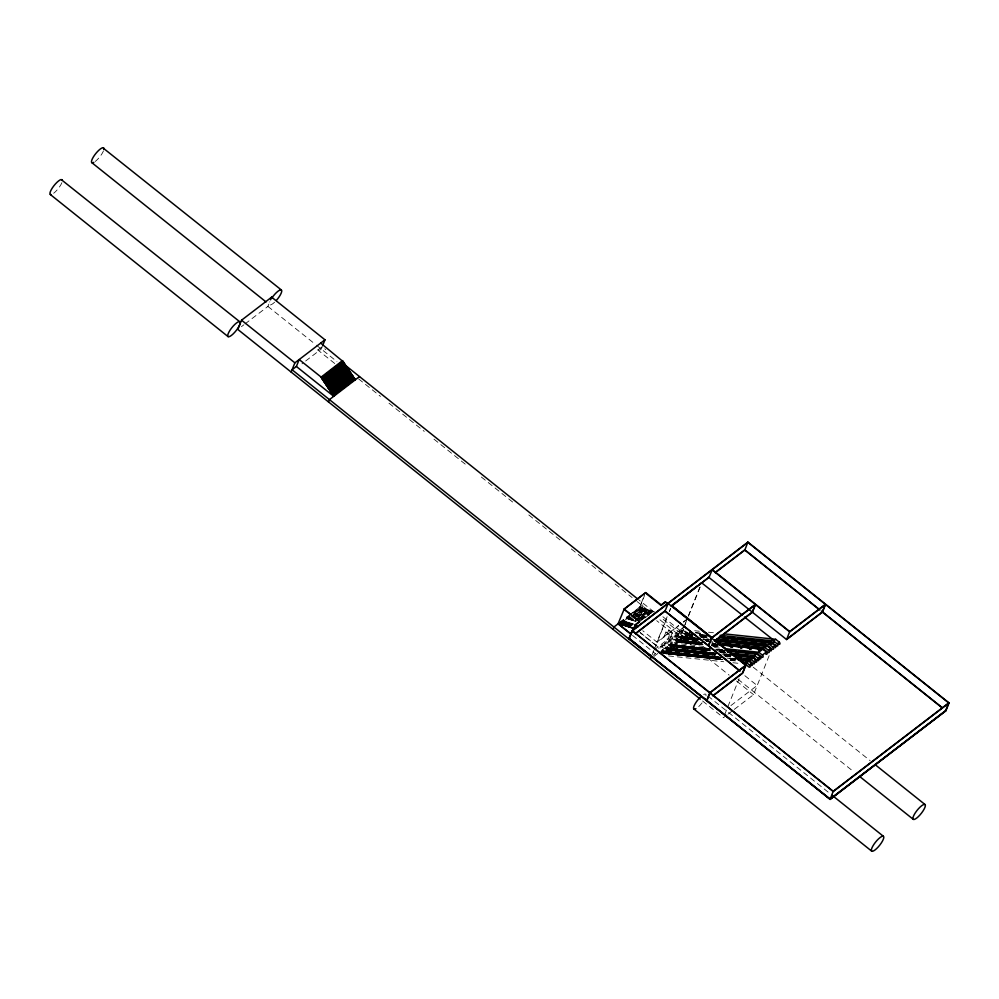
<?xml version="1.0" encoding="UTF-8"?>
<svg xmlns="http://www.w3.org/2000/svg" width="999" height="999" viewBox="0 0 999 999"><rect width="100%" height="100%" fill="white"/><g stroke="black" fill="none" stroke-linecap="round" stroke-linejoin="round"><path stroke-width="0.75" stroke-dasharray="5 3.75" d="M245.042 323.913L267.919 306.418L270.042 301.124M334.752 363.511L317.894 350.037L319.006 347.252M322.327 346.416L321.266 349.051L301.998 363.798M629.045 615.284L639.647 607.18L643.668 597.19M639.847 607.192L644.667 595.204M640.184 607.604L640.958 607.692L633.741 613.211M640.809 607.792L642.157 607.954M640.958 607.692L633.841 612.974M641.433 607.991L652.859 611.4M642.207 608.079L645.342 609.053L636.95 615.471M645.342 609.053L637.037 615.247M645.829 609.353L646.69 609.215L634.665 618.568M647.702 609.939L649.725 610.414L636.613 620.441M649.725 610.414L636.713 620.217M650.212 610.726L650.923 610.689M650.973 610.814L654.595 612.087M652.709 611.5L641.021 620.292M653.97 611.9L639.135 600.124M667.132 616.77L656.955 642.095L678.621 625.511M669.392 611.138L670.529 608.329M652.047 654.869L653.796 650.536M654.37 649.1L667.344 617.082M669.455 611.575L670.779 608.541M640.009 632.317L658.141 647.115L640.459 632.979M665.946 632.055L664.085 636.688L667.644 639.522L669.505 634.902L672.377 632.704L668.818 629.87L665.946 632.055L669.505 634.902M668.818 629.87L666.957 634.49L670.516 637.337L672.377 632.704M663.573 650.624L661.425 652.272M663.935 650.911L661.151 652.946M663.049 652.896L663.86 653.221M664.285 651.198L662.487 653.121M665.147 651.398L665.284 651.823M665.746 648.925L667.894 647.29M666.458 651.635L665.009 651.723L660.252 647.964L664.035 645.179L668.081 648.264L713.948 653.234M669.43 651.623L667.282 653.271L668.206 654.008L670.354 652.359L665.983 651.648M668.231 647.614L669.018 647.989L662.986 653.046M665.634 653.483L667.032 653.883L669.305 651.935M670.017 651.685L667.869 653.334L668.793 654.07L670.941 652.422L666.433 651.698M668.581 647.901L666.433 649.55L668.493 650.287L671.303 648.151L675.237 649.138L673.089 650.774L672.165 650.037L674.313 648.388M668.356 651.585L665.534 653.721L666.683 653.209L667.619 653.945L669.892 651.997M663.386 653.246L667.357 649.6L668.943 650.337L671.216 648.388M669.442 648.114L669.58 648.538M670.042 645.641L672.19 643.993M668.943 650.337L672.664 648.289L674.65 649.075L672.502 650.724L671.578 649.974L673.726 648.326M669.03 650.099L670.292 650.486L673.139 648.264M671.303 648.151L669.318 648.438L664.547 644.68L668.343 641.882L672.377 644.979L707.754 648.726M668.206 654.008L668.456 653.396L669.38 654.133L671.778 651.872L683.279 653.733L681.131 655.369L680.194 654.632L682.342 652.984M673.738 644.83L671.091 646.54L673.326 644.705M669.842 650.436L673.014 648.576M672.115 648.488L669.38 648.264M671.653 646.316L666.695 643.031A1.673 1.086 52.6 0 1 668.343 641.882M672.527 644.33L669.742 646.365L666.183 643.531A1.673 1.086 52.6 0 0 664.547 644.68M668.793 654.07L669.043 653.458L669.967 654.195L672.951 651.997M670.292 650.486L673.601 648.638M671.528 646.628L672.789 647.002L675.961 645.142M672.889 644.617L671.178 646.341M670.741 650.536L670.991 649.912L671.915 650.661L674.188 648.701M669.38 654.133L669.63 653.521L670.554 654.258L673.538 652.06L682.692 653.671L680.544 655.307L679.607 654.57L681.755 652.921M671.241 646.191L673.239 647.052L675.511 645.092L672.876 646.765M670.354 652.359L670.604 651.748L671.528 652.484M669.967 654.195L670.217 653.583L671.141 654.32L674.125 652.122M672.789 647.002L676.51 644.954L679.545 645.841L677.384 647.489L676.46 646.753L678.608 645.104M673.888 645.242L675.611 644.855M670.941 652.422L673.538 652.06M673.239 647.052L676.96 645.004L678.958 645.779L676.798 647.427L675.873 646.69L678.021 645.042M670.554 654.258L670.804 653.633L671.728 654.382L674.712 652.185M673.688 647.102L677.434 644.979M676.198 640.983L678.371 639.285M672.502 650.724L672.752 650.099L673.676 650.836L676.073 648.576L687.574 650.436L685.426 652.085L684.502 651.348L686.65 649.7M671.141 654.32L671.39 653.696L672.315 654.445L675.299 652.247M674.138 647.14L677.31 645.292M675.162 644.817L674.038 645.267L671.465 643.468L669.318 645.117M676.56 641.271L677.347 641.633M673.089 650.774L673.338 650.162L674.263 650.898L677.247 648.701M674.587 647.19L677.896 645.354M671.728 654.382L671.977 653.758L672.901 654.507L675.886 652.31M676.985 641.358L679.145 639.71L686.301 641.196L684.153 642.844L683.229 642.107L685.376 640.459M675.037 647.24L675.287 646.628L676.211 647.364L678.483 645.416M672.315 654.445L672.564 653.821L673.488 654.57L676.473 652.372M673.676 650.836L673.925 650.224L674.849 650.961L677.834 648.763L686.987 650.374L684.839 652.022L683.915 651.286L686.063 649.637M676.96 645.004L675.486 645.167M679.42 640.197L671.59 646.465M674.65 649.075L674.899 648.451L675.824 649.2M678.708 639.622L674.05 643.081L670.491 640.234A1.673 1.086 52.6 0 0 668.855 641.383L673.588 645.129M672.901 654.507L673.151 653.883L674.075 654.632L677.06 652.434M674.263 650.898L674.512 650.287L675.436 651.023L678.421 648.826M685.002 624.512L687.025 619.467M688.186 616.258L700.062 586.7M675.237 649.138L677.834 648.763M677.709 641.92L678.633 641.945M683.316 628.958L680.406 636.163L661.151 650.911M683.89 627.509L686.35 621.403M688.536 615.971L700.199 586.937M674.849 650.961L675.099 650.349L676.023 651.086L679.008 648.888M673.488 654.57L673.738 653.945L674.662 654.695L677.647 652.497M697.489 640.509L682.192 638.885L678.159 641.97L679.407 642.345L682.23 640.197M674.075 654.632L674.325 654.008L675.249 654.757L678.234 652.559M675.436 651.023L675.686 650.411L676.61 651.148L679.595 648.95M676.798 647.427L677.047 646.815L677.971 647.552L680.369 645.292L691.87 647.152L689.722 648.801L688.798 648.051L690.946 646.403M680.781 640.297L678.608 642.007L679.857 642.394L682.679 640.247L685.714 641.133L683.566 642.782L682.642 642.045L684.79 640.396M677.384 647.489L677.634 646.877L678.571 647.614L681.555 645.416M679.407 642.345L683.129 640.297M674.662 654.695L674.912 654.07L675.836 654.82L678.821 652.622M676.023 651.086L676.273 650.474L677.197 651.211L680.182 649.013M681.281 638.049L683.428 636.413L681.555 638.536L683.853 636.538L685.526 637.05M679.857 642.394L683.616 640.272M677.971 647.552L678.221 646.94L679.158 647.677L682.142 645.479L691.283 647.09L689.135 648.738L688.211 647.989L690.359 646.341M681.231 640.347L679.782 640.434L699.937 642.632M682.642 636.038L680.506 637.637L681.63 638.336M675.249 654.757L675.499 654.133L676.423 654.882L679.407 652.672M676.61 651.148L676.86 650.536L677.784 651.273L680.769 649.075M678.958 645.779L679.195 645.167L680.132 645.903M682.991 636.326L680.207 638.361L676.648 635.526A1.673 1.086 52.6 0 0 675.012 636.675L679.457 640.222M677.197 651.211L677.447 650.599L678.371 651.336L681.355 649.138M678.571 647.614L678.808 647.002L679.745 647.739L682.729 645.541M680.769 642.482L684.078 640.646M675.836 654.82L676.086 654.195L677.01 654.944L679.994 652.734M679.545 645.841L682.142 645.479M682.679 640.247L681.206 640.409M681.992 638.623L683.254 638.998L686.063 636.85L689.997 637.837L687.849 639.485L686.925 638.748L689.073 637.1M676.423 654.882L676.673 654.258L677.597 655.007L680.581 652.797M677.784 651.273L678.034 650.661L678.958 651.398L681.955 649.2M679.158 647.677L679.395 647.065L680.331 647.802L683.316 645.604M680.856 642.245L682.392 642.657L684.665 640.709M692.619 636.238L686.5 635.601L682.442 638.661L683.703 639.048L685.976 637.087M683.853 636.538L696.59 638.536M684.79 634.39L686.937 632.754M679.745 647.739L679.982 647.127L680.918 647.864L683.903 645.666M681.805 642.594L682.055 641.982L682.979 642.719L685.252 640.771M677.01 654.944L677.26 654.32L678.184 655.069L680.456 653.109M678.371 651.336L678.621 650.724L679.557 651.46L682.542 649.263M684.265 636.663L679.32 633.378L683.104 630.594L687.374 633.703M678.958 651.398L679.208 650.786L680.144 651.523L683.129 649.325M680.331 647.802L680.569 647.19L681.505 647.926L684.49 645.729M685.576 634.765L687.649 633.316M677.597 655.007L677.846 654.382L678.771 655.132L681.043 653.171M688.498 633.528L681.705 638.174M679.557 651.46L679.795 650.849L680.731 651.585L683.716 649.387M680.918 647.864L681.168 647.252L682.092 647.989L685.077 645.791M678.184 655.069L678.433 654.445L679.357 655.194L681.643 653.234M688.486 637.037L686.338 638.686L687.262 639.422L689.41 637.774L686.525 636.9L684.24 638.861L685.177 638.885M686.525 636.9L684.14 636.975M683.566 642.782L683.816 642.17L684.74 642.906L687.137 640.646L698.638 642.507L696.49 644.155L695.554 643.406L697.714 641.77M678.771 655.132L681.168 652.859M680.144 651.523L680.381 650.911L681.318 651.648L684.303 649.45M681.505 647.926L681.755 647.302L682.679 648.051L685.664 645.854M684.702 638.898L686.088 639.298L688.361 637.35M686.001 634.889L687.549 635.701L689.697 634.065M682.092 647.989L682.342 647.364L683.266 648.114L686.251 645.916M684.153 642.844L684.402 642.232L685.326 642.969L688.311 640.771M685.152 638.948L686.675 639.36L688.948 637.412M686.5 635.601L687.999 635.751L690.147 634.115M680.731 651.585L680.968 650.973L681.905 651.71L684.889 649.512M688.149 633.241L688.648 633.953M681.318 651.648L681.555 651.036L682.492 651.773L684.765 649.825M682.679 648.051L682.929 647.427L683.853 648.176L686.837 645.978M684.74 642.906L684.989 642.295L685.913 643.031L688.898 640.834L698.051 642.444L695.903 644.093L694.967 643.344L697.127 641.708M687.549 635.701L691.271 633.666M679.02 654.507L679.944 655.244L680.194 654.632M685.714 641.133L685.963 640.521L683.691 642.469M680.544 655.307L680.781 654.695L681.718 655.431L684.115 653.171L695.604 655.032L693.456 656.68L692.532 655.943L694.68 654.295M681.905 651.71L682.155 651.098L683.079 651.835L685.351 649.887M683.266 648.114L683.516 647.489L684.44 648.239L687.424 646.041M685.326 642.969L685.576 642.357L686.5 643.094L689.485 640.896M686.301 641.196L688.898 640.834M688.448 635.801L692.195 633.678M662.861 653.371L688.898 633.728M683.853 648.176L684.103 647.552L685.027 648.301L688.011 646.103M685.913 643.031L686.163 642.419L687.087 643.156L690.072 640.958M687.262 639.422L687.512 638.811L688.436 639.547L690.833 637.287L691.77 638.024L694.367 637.662L691.383 639.86L690.446 639.11L687.849 639.485M681.131 655.369L681.368 654.757L682.305 655.494L685.289 653.296M682.492 651.773L682.742 651.161L683.666 651.897L685.938 649.949M688.548 635.564L689.797 635.951L692.082 633.99M684.44 648.239L684.69 647.614L685.614 648.363L688.598 646.166M686.5 643.094L686.75 642.482L687.674 643.219L690.659 641.021M689.347 635.901L692.669 634.053M681.718 655.431L681.955 654.82L682.891 655.556L685.876 653.358L695.017 654.969L692.869 656.618L691.945 655.881L694.093 654.233M683.079 651.835L685.476 649.575M682.692 653.671L682.941 653.046L683.865 653.796M688.436 639.547L688.686 638.935L689.61 639.672L692.594 637.474L696.59 638.211L694.442 639.86M689.797 635.951L690.047 635.327L690.983 636.076L693.381 633.803M685.027 648.301L685.277 647.677L686.201 648.426L689.185 646.228M687.087 643.156L687.337 642.544L688.261 643.281L691.246 641.083M682.305 655.494L682.542 654.882L683.478 655.619L686.463 653.421M689.41 637.774L689.66 637.162L690.584 637.899M683.279 653.733L685.876 653.358M690.396 636.013L692.794 633.741M682.891 655.556L683.141 654.944L684.065 655.681L687.05 653.483M683.328 651.223L684.253 651.96L684.502 651.348M685.614 648.363L685.863 647.739L686.788 648.488L689.06 646.528M687.674 643.219L687.924 642.607L688.848 643.344L691.832 641.146M689.997 637.837L692.594 637.474M686.201 648.426L686.45 647.802L687.374 648.551L689.647 646.59M689.61 639.672L689.859 639.048L690.784 639.797L693.781 637.599M683.478 655.619L683.728 655.007L684.652 655.744L687.637 653.546M684.839 652.022L685.089 651.41L686.013 652.147L688.411 649.887L697.564 651.498L698.988 650.998L696.59 653.271L695.654 652.522L697.801 650.873M685.426 652.085L685.676 651.473L686.6 652.21L689.585 650.012M686.788 648.488L687.037 647.864L687.961 648.613L690.234 646.653M688.848 643.344L689.098 642.732L690.022 643.468L693.006 641.271M684.065 655.681L684.315 655.069L685.239 655.806L688.224 653.608M690.784 639.797L691.033 639.173L691.97 639.922L694.954 637.724M686.013 652.147L686.263 651.535L687.187 652.272L690.172 650.074L699.325 651.685L697.177 653.334L696.241 652.584L698.401 650.936M687.374 648.551L689.772 646.291M684.652 655.744L684.902 655.132L685.826 655.868L688.811 653.671M686.987 650.374L687.237 649.762L688.161 650.499M691.383 639.86L691.62 639.235L692.557 639.984L695.541 637.787M692.994 635.639L692.744 636.251L690.634 635.389M685.239 655.806L685.489 655.194L686.413 655.931L689.397 653.733M686.6 652.21L686.85 651.598L687.774 652.335L690.759 650.137M690.022 643.468L690.272 642.844L691.196 643.593L694.18 641.395M687.574 650.436L690.172 650.074M687.624 647.926L688.548 648.676L688.798 648.051M692.419 641.208L689.435 643.406L689.685 642.794L691.783 643.656L694.767 641.458M691.97 639.922L692.207 639.298L693.144 640.047L696.128 637.849M685.826 655.868L686.076 655.257L687 655.993L689.984 653.796M687.187 652.272L687.437 651.66L688.361 652.397L691.345 650.199M687.774 652.335L688.024 651.723L688.948 652.459L691.932 650.262M689.135 648.738L689.385 648.114L690.309 648.863L692.707 646.59L704.208 648.451L702.06 650.099L701.136 649.362L703.284 647.714M691.196 643.593L691.445 642.969L692.369 643.718L695.354 641.52M692.557 639.984L692.794 639.36L693.731 640.109L696.715 637.911M686.413 655.931L686.663 655.319L687.587 656.056L690.571 653.858M693.144 640.047L693.381 639.422L694.317 640.172L697.302 637.974M687 655.993L687.25 655.381L688.174 656.118L691.158 653.92M688.361 652.397L688.611 651.773L689.535 652.522L692.519 650.324M689.722 648.801L689.972 648.176L690.896 648.913L693.88 646.715M691.783 643.656L692.032 643.031L692.956 643.781L695.953 641.583M690.309 648.863L690.559 648.239L691.483 648.975L694.467 646.778L703.621 648.388L701.473 650.037L700.549 649.3L702.697 647.652M692.369 643.718L692.619 643.094L693.543 643.843L695.828 641.882M693.731 640.109L693.98 639.485L694.904 640.234L697.889 638.036M687.587 656.056L687.836 655.444L688.761 656.181L691.745 653.983M688.948 652.459L689.198 651.835L690.122 652.584L693.106 650.386M691.283 647.09L691.533 646.465L692.457 647.215M690.896 648.913L691.146 648.301L692.07 649.038L695.054 646.84M692.956 643.781L693.206 643.156L694.143 643.905L696.415 641.945M694.317 640.172L695.741 639.672L696.665 640.421L699.063 638.149M688.174 656.118L688.423 655.506L689.347 656.243L692.332 654.045M689.535 652.522L689.785 651.897L690.709 652.647L693.693 650.449M691.87 647.152L694.467 646.778M694.904 640.234L697.964 640.234M690.122 652.584L690.371 651.96L691.296 652.709L694.28 650.511M691.483 648.975L691.733 648.363L692.657 649.1L695.641 646.902M693.543 643.843L693.793 643.219L694.73 643.968L697.002 642.007M688.761 656.181L689.01 655.569L689.934 656.306L692.919 654.108M689.347 656.243L689.597 655.631L690.521 656.368L692.794 654.42M690.709 652.647L690.958 652.022L691.882 652.772L694.867 650.574M692.07 649.038L692.319 648.426L693.244 649.163L696.228 646.965M694.143 643.905L696.54 641.645M692.657 649.1L692.906 648.488L693.83 649.225L696.815 647.027M689.934 656.306L690.184 655.694L691.108 656.43L693.381 654.482M691.296 652.709L691.545 652.085L692.469 652.834L695.454 650.636M691.882 652.772L692.132 652.147L693.056 652.896L696.041 650.699M693.244 649.163L693.493 648.551L694.417 649.288L697.414 647.09M694.38 643.281L695.316 644.03L695.554 643.406M690.521 656.368L690.771 655.756L691.695 656.493L693.968 654.545M692.469 652.834L692.719 652.21L693.643 652.959L696.628 650.761M693.83 649.225L694.08 648.613L695.017 649.35L698.001 647.152M695.903 644.093L696.141 643.468L697.077 644.218L699.475 641.945L700.524 642.382L697.789 643.968M691.108 656.43L693.506 654.17M698.089 639.922L697.839 640.546L696.915 639.797M693.056 652.896L693.306 652.272L694.23 653.021L697.215 650.824M694.417 649.288L694.667 648.676L695.604 649.412L698.588 647.215M696.49 644.155L696.74 643.531L697.664 644.28L700.649 642.07M695.017 649.35L695.254 648.738L696.191 649.475L699.175 647.277M697.077 644.218L697.327 643.593L698.251 644.343L701.236 642.132M691.358 655.819L692.282 656.555L692.532 655.943M693.643 652.959L693.893 652.335L694.817 653.084L697.102 651.123M698.051 642.444L698.301 641.833L699.225 642.569M700.624 636.45L702.135 637.25L704.407 635.302L702.772 634.802L700.499 636.75L702.647 635.114M694.23 653.021L694.48 652.397L695.404 653.146L697.689 651.186M695.604 649.412L695.841 648.801L696.778 649.537L699.762 647.34M697.664 644.28L697.914 643.656L698.838 644.405L701.822 642.195M692.869 656.618L693.119 656.006L694.043 656.743L696.44 654.482L707.941 656.343L705.794 657.979L704.869 657.242L707.017 655.594M698.638 642.507L700.062 642.007M694.817 653.084L695.067 652.459L696.003 653.209L698.276 651.248M698.251 644.343L698.501 643.718L699.425 644.467L702.409 642.257M704.283 635.601L699.125 634.74M693.456 656.68L693.706 656.068L694.63 656.805L697.614 654.607M696.778 649.537L697.015 648.925L697.951 649.662L700.936 647.464M698.838 644.405L699.088 643.781L700.012 644.517L702.996 642.32M701.673 636.875L702.722 637.312L704.994 635.364M694.043 656.743L694.293 656.131L695.217 656.867L698.201 654.67L707.354 656.281L705.207 657.916L704.283 657.18L706.43 655.531M702.772 634.802L702.522 635.414L699.25 634.427M695.017 654.969L695.267 654.357L696.203 655.094M704.532 634.989L702.135 637.25L706.618 637.612M699.425 644.467L701.897 644.405M694.63 656.805L694.879 656.193L695.804 656.93L698.788 654.732M695.604 655.032L698.201 654.67M702.722 637.312L705.119 635.052M697.951 649.662L698.201 649.05L699.125 649.787L701.398 647.839M700.012 644.517L703.071 644.53M695.217 656.867L695.466 656.256L696.39 656.992L699.387 654.795M702.384 636.638L703.308 637.374L705.706 635.114M695.804 656.93L696.053 656.306L696.99 657.055L699.974 654.857M697.177 653.334L697.414 652.709L698.351 653.446L700.749 651.186L712.25 653.046L710.089 654.695L709.165 653.958L711.313 652.31M700.349 647.402L697.364 649.6L698.788 649.113L699.712 649.85L701.985 647.901M699.125 649.787L699.375 649.175L700.299 649.912L702.572 647.964M702.971 636.7L706.955 637.437M696.39 656.992L696.64 656.368L697.577 657.117L700.561 654.919M696.827 652.647L698.938 653.508L701.922 651.311M699.712 649.85L702.11 647.589M696.99 657.055L697.227 656.43L698.164 657.18L701.148 654.982M698.351 653.446L698.601 652.834L699.525 653.571L702.509 651.373L711.663 652.984L709.502 654.632L708.578 653.895L710.726 652.247M699.325 651.685L699.575 651.061L700.499 651.81M698.938 653.508L699.188 652.896L700.112 653.633L703.096 651.435M697.577 657.117L697.814 656.493L698.751 657.242L701.735 655.044M702.509 651.373L701.086 651.872L700.162 651.123L697.764 653.396M698.164 657.18L698.401 656.555L699.337 657.305L702.322 655.107M699.525 653.571L699.775 652.959L700.699 653.696L703.683 651.498M699.962 649.238L700.886 649.974L701.136 649.362M701.473 650.037L701.723 649.425L702.647 650.162L705.044 647.901L707.854 648.513L705.706 650.162M698.751 657.242L698.988 656.618L699.924 657.367L702.909 655.169M700.112 653.633L700.361 653.021L701.286 653.758L704.27 651.56M700.699 653.696L700.948 653.084L701.872 653.821L704.857 651.623M702.06 650.099L702.309 649.487L703.234 650.224L706.218 648.026M699.337 657.305L699.587 656.68L700.511 657.429L703.496 655.232M701.286 653.758L701.535 653.146L702.459 653.883L705.444 651.685M702.647 650.162L707.979 648.214L704.994 650.411L704.07 649.675L703.82 650.287M708.216 639.76L703.046 638.898L708.453 639.148L706.768 641.171L707.941 641.283M699.924 657.367L700.174 656.743L701.098 657.492L704.083 655.294M703.621 648.388L703.87 647.777L704.794 648.513M706.768 641.171L709.04 639.21M700.511 657.429L700.761 656.805L701.685 657.554L704.67 655.344M701.872 653.821L702.122 653.209L703.046 653.945L706.031 651.748M703.234 650.224L703.483 649.612L704.407 650.349L707.392 648.151M704.208 648.451L706.805 648.089M701.098 657.492L701.348 656.867L702.272 657.617L705.257 655.406M702.459 653.883L702.709 653.271L703.633 654.008L706.618 651.81M703.046 653.945L703.296 653.334L704.22 654.07L707.205 651.872M704.407 650.349L704.657 649.737L705.581 650.474L708.566 648.276M708.066 640.983L707.829 641.595L706.892 640.859M701.685 657.554L701.935 656.93L702.859 657.679L705.132 655.719M702.272 657.617L702.522 656.992L703.446 657.742L705.719 655.781M703.633 654.008L703.883 653.396L704.807 654.133L707.791 651.935M704.994 650.411L705.244 649.8L706.168 650.536L709.153 648.339M705.581 650.474L705.831 649.862L706.755 650.599L709.74 648.401M702.859 657.679L703.109 657.055L704.033 657.804L706.305 655.844M704.22 654.07L704.47 653.458L705.394 654.195L708.378 651.997M706.168 650.536L706.418 649.924L707.342 650.661L710.326 648.463M703.446 657.742L705.843 655.469M704.807 654.133L705.057 653.521L705.981 654.258L708.965 652.06M705.394 654.195L705.644 653.583L706.568 654.32L709.552 652.122M706.755 650.599L709.228 650.536M703.696 657.117L704.62 657.866L704.869 657.242M705.981 654.258L706.231 653.646L707.155 654.382L709.427 652.434M707.342 650.661L710.401 650.661M705.207 657.916L705.456 657.305L706.38 658.041L708.778 655.781L719.23 657.217L716.37 659.103L711.912 657.991L708.141 658.229L711.126 656.031M706.568 654.32L706.817 653.708L707.742 654.445L710.014 652.497M707.155 654.382L707.404 653.771L708.328 654.507L710.601 652.559M711.937 642.032L713.111 642.157M705.794 657.979L706.043 657.367L706.967 658.104L709.952 655.906M707.742 654.445L710.139 652.185M706.38 658.041L706.63 657.429L707.554 658.166L710.539 655.968L714.997 657.08L718.768 656.842M715.234 644.255L712.175 643.93L714.747 643.568L715.671 644.305M707.354 656.281L707.604 655.656L708.528 656.405M714.035 643.818L711.887 645.454L715.334 643.631L715.084 644.243L714.16 643.506L711.763 645.766L714.747 643.568M707.941 656.343L710.539 655.968M712.349 645.829L712.587 645.217L713.523 645.953L716.508 643.756M707.554 658.166L707.804 657.554L708.728 658.291L711.713 656.093M707.991 653.833L708.915 654.57L709.165 653.958M709.502 654.632L709.752 654.02L710.676 654.757L713.074 652.497L710.801 654.445M712 645.154L714.11 646.016L717.095 643.818M714.16 643.506L713.91 644.118L711.8 643.256M708.728 658.291L708.978 657.679L709.902 658.416L712.886 656.218M710.089 654.695L710.339 654.083L711.263 654.82L714.26 652.622M713.523 645.953L713.773 645.342L714.697 646.078L717.682 643.88M714.11 646.016L717.881 645.766M710.676 654.757L710.926 654.145L711.85 654.882L714.847 652.684M711.663 652.984L711.9 652.372L712.836 653.109M714.697 646.078L714.947 645.466L715.871 646.203L718.269 643.943M709.902 658.416L710.152 657.804L711.076 658.541L714.06 656.343M711.263 654.82L711.513 654.208L712.449 654.944L715.434 652.747M712.25 653.046L712.961 652.809M711.85 654.882L715.509 654.944L712.449 654.944M711.076 658.541L711.325 657.929L712.25 658.666L715.247 656.468M715.496 649.325L723.001 650.449M712.25 658.666L712.499 658.054L713.436 658.791L716.42 656.593M716.67 649.45L723.126 650.137L720.978 651.785M713.436 658.791L713.673 658.179L714.61 658.915L717.594 656.718M714.61 658.915L714.847 658.304L715.784 659.04L718.056 657.092M715.784 659.04L718.181 656.78M721.365 649.949L719.218 651.598L720.853 652.085L723.838 649.887M716.033 658.428L716.957 659.165L719.355 656.905M716.62 658.491L718.718 659.352L721.703 657.155M720.853 652.085L721.103 651.473L722.027 652.21L725.012 650.012M722.539 650.074L720.391 651.723L722.614 652.272L725.599 650.074M718.718 659.352L722.951 659.477M722.027 652.21L724.625 651.847L725.549 652.584M722.614 652.272L725.674 652.272M720.604 659.228L717.207 658.553M728.109 654.732L721.89 653.433L726.335 654.545L726.585 653.92L724.437 655.569M728.933 654.17L725.486 656.006L727.759 654.045M725.948 656.368L726.198 655.756L727.122 656.493L729.52 654.233M726.86 658.016L733.204 659.015M731.293 654.42L728.895 656.68L725.611 655.694M729.208 658.266L732.617 658.953L730.469 660.589L730.706 659.977L731.643 660.714L734.627 658.516M730.306 656.193L730.069 656.805L729.133 656.068M732.617 658.953L732.866 658.329L730.581 660.289L732.23 660.776L735.214 658.578M731.643 660.714L734.24 660.351M732.23 660.776L732.479 660.164L733.403 660.901L735.801 658.641M730.619 660.501L735.414 660.476M724.625 714.784L739.123 678.708M734.29 709.377L753.558 694.642L769.73 654.183M702.072 702.859L700.499 704.745A9.466 2.585 -51.4 0 1 697.302 707.767M241.433 326.673L243.843 324.837M317.894 350.037L322.19 346.74L325.799 349.625M619.617 622.502L627.872 616.196M619.405 622.827L630.756 614.135M631.967 613.224L644.005 604.008L643.069 606.318L634.64 612.762M619.068 623.601L628.496 616.383M633.116 613.011L640.421 607.255M619.692 623.801L629.12 616.583M619.605 624.025L629.033 616.808M622.602 621.977L629.832 616.445M620.317 623.988L629.745 616.783M634.465 613.174L641.67 607.654M620.229 624.225L629.657 617.007M634.365 613.398L641.583 607.879M620.854 624.412L630.369 616.97M631.455 616.296L642.307 607.842M621.578 624.375L631.006 617.17M632.18 616.271L642.931 608.041M621.478 624.612L630.906 617.394M632.08 616.495L642.832 608.266M622.102 624.812L630.444 618.269M635.064 614.885L643.556 608.241M622.827 624.775L631.068 618.456M635.789 614.847L644.18 608.428M622.727 624.999L632.155 617.794M633.341 616.883L644.093 608.666M623.364 625.199L631.705 618.656M632.879 617.757L644.805 608.628M624.075 625.162L632.33 618.843M623.988 625.386L632.23 619.08M624.7 625.362L632.954 619.043M634.128 618.144L646.053 609.015M624.612 625.586L632.866 619.28M634.04 618.369L645.966 609.253M625.237 625.786L633.578 619.243M625.961 625.749L633.029 620.342M637.737 616.733L647.315 609.402M625.861 625.973L632.929 620.566M637.649 616.957L647.215 609.64M626.485 626.173L633.653 620.529M638.274 617.157L647.939 609.602M627.21 626.136L634.278 620.729M635.464 619.83L648.563 609.802M627.122 626.373L634.19 620.953M635.364 620.054L648.476 610.027M627.747 626.56L649.188 609.989M628.458 626.523L635.539 621.116M628.371 626.76L635.439 621.353M629.083 626.723L636.163 621.316M637.337 620.416L650.449 610.377M628.995 626.947L634.889 622.439M639.597 618.843L650.349 610.614M629.62 627.147L633.254 624.213M639.148 619.705L651.073 610.576M640.946 618.993L651.698 610.776M640.859 619.23L651.598 611.001M640.297 620.329L652.322 610.963M640.933 620.516L651.535 612.399M645.179 617.782L652.26 612.375M683.441 621.828L687.05 619.068M678.671 625.861L657.205 642.282L642.744 630.719M683.441 622.215L685.826 620.391M654.17 649.837L683.99 627.022M682.991 627.946L679.732 630.444L677.035 637.15L681.343 633.853L660.863 617.482M660.351 646.653L662.499 645.004M664.647 643.368L666.795 641.72M668.943 640.072L672.964 637M675.112 635.364L677.26 633.716M679.407 632.067L681.568 630.419M668.855 641.383L674.5 637.162L678.546 640.259L700.162 642.544M675.012 636.675L678.796 633.878L682.841 636.975L696.827 638.448M688.923 633.653L683.616 630.094L685.764 628.446M653.321 655.294L655.544 653.596M670.629 642.807L671.203 642.369L669.43 640.946M674.637 639.735L674.063 640.172L672.29 638.761M653.92 656.43L659.939 651.823M660.714 651.698L662.874 650.049M665.009 648.413L667.17 646.753M675.486 640.421L677.647 638.761M679.782 637.112L681.93 635.464M684.078 633.828L686.226 632.167M661.076 651.972L663.236 650.312M665.371 648.701L667.532 647.027M669.667 645.404L671.827 643.731M675.848 640.696L678.009 639.035M680.132 637.399L682.292 635.726M684.427 634.115L686.588 632.442M660.252 647.964A1.673 1.086 52.6 0 1 661.887 646.815L665.446 649.662L668.269 647.514M679.32 633.378A1.673 1.086 52.6 0 1 680.956 632.23L684.502 635.077L687.337 632.929L688.086 633.403L686.201 635.476L681.468 631.743A1.673 1.086 52.6 0 1 683.104 630.594M662.137 652.834L664.372 650.998M662.637 652.759L664.785 651.123M669.08 647.827L667.132 650.062L662.399 646.328A1.673 1.086 52.6 0 1 664.035 645.179M679.495 639.997L677.272 641.833L702.372 644.767M667.295 649.762L671.728 646.89L667.682 649.962M686.35 635.177L690.209 632.005M671.977 646.665L677.896 642.17M686.738 635.376L690.796 632.305M663.286 653.483L666.108 651.348M667.582 650.199L670.404 648.051M671.89 646.902L674.7 644.767M678.059 642.195L680.881 640.059M682.354 638.898L685.164 636.763M686.65 635.614L689.472 633.466M663.736 653.533L666.008 651.585L665.084 651.56M668.031 650.249L670.317 648.289M672.339 646.952L674.612 645.004M682.804 638.948L685.077 637M687.1 635.664L689.372 633.703M664.285 653.346L666.558 651.398M668.581 650.062L670.853 648.101M678.508 642.245L681.33 640.109M683.341 638.761L685.614 636.813M687.649 635.476L689.822 633.753M664.185 653.583L667.007 651.435M678.958 642.295L681.78 640.159M664.635 653.633L666.907 651.673M679.507 642.107L681.68 640.396M665.184 653.446L667.457 651.485M669.48 650.149L671.753 648.201M673.788 646.865L676.061 644.904M665.084 653.683L667.906 651.535M669.392 650.386L672.202 648.251M686.975 636.95L684.153 639.098L684.727 638.836M680.406 642.207L682.592 640.484M684.602 639.135L687.424 637M688.898 635.851L691.72 633.703M665.809 653.746L668.269 651.823M670.117 650.449L672.564 648.526M674.412 647.165L676.86 645.242M684.877 639.16L687.324 637.237M689.173 635.876L691.62 633.94M665.996 653.771L668.843 651.56M685.052 639.185L687.899 636.975M666.445 653.821L668.718 651.872M681.343 642.232L683.491 640.584M685.501 639.235L687.774 637.287M681.218 642.532L684.203 640.334M691.096 635.764L693.256 634.115M668.331 653.696L670.604 651.748M672.627 650.411L674.899 648.451M676.922 647.115L679.195 645.167M687.387 639.11L689.66 637.162M668.918 653.758L671.191 651.81M673.214 650.474L675.486 648.513M677.509 647.177L679.782 645.229M687.974 639.173L690.247 637.225M669.505 653.821L671.778 651.872M673.801 650.536L676.073 648.576M678.096 647.24L680.369 645.292M684.278 642.532L686.55 640.584M688.561 639.235L690.833 637.287M670.092 653.883L672.364 651.935M674.387 650.599L676.66 648.638M678.683 647.302L680.968 645.354M684.864 642.594L687.137 640.646M689.148 639.298L691.42 637.35M689.023 639.61L692.007 637.412M670.679 653.945L672.827 652.297M674.974 650.661L677.122 649.013M679.27 647.364L681.43 645.729M685.451 642.657L687.724 640.709M689.735 639.36L691.882 637.712M671.266 654.008L673.413 652.359M675.561 650.724L677.709 649.075M679.869 647.427L682.017 645.791M686.038 642.719L688.186 641.083M690.321 639.422L692.482 637.774M690.197 639.735L693.181 637.537M671.852 654.07L674 652.422M676.148 650.786L678.296 649.138M680.456 647.489L682.604 645.841M686.625 642.782L688.773 641.146M690.908 639.485L693.069 637.837M672.439 654.133L674.587 652.484M676.735 650.849L678.883 649.2M681.043 647.552L683.191 645.903M687.212 642.844L689.36 641.208M691.495 639.547L693.656 637.899M673.026 654.195L675.174 652.547M677.322 650.911L679.47 649.263M681.63 647.614L683.778 645.966M687.799 642.906L689.947 641.271M692.082 639.61L694.243 637.961M673.613 654.258L675.761 652.609M677.909 650.973L680.057 649.325M682.217 647.677L684.365 646.028M688.386 642.969L690.534 641.333M692.682 639.672L694.829 638.024M674.2 654.32L676.348 652.672M678.496 651.036L680.656 649.387M682.804 647.739L684.952 646.091M688.973 643.031L691.121 641.395M693.269 639.735L695.416 638.086M674.787 654.382L676.935 652.734M679.083 651.098L681.243 649.45M683.391 647.802L685.539 646.153M689.56 643.094L691.708 641.445M693.855 639.797L696.003 638.149M675.374 654.445L677.522 652.797M679.67 651.161L681.83 649.512M683.978 647.864L686.126 646.216M690.147 643.156L692.295 641.508M675.961 654.507L678.109 652.859M680.257 651.223L682.417 649.575M684.565 647.926L686.713 646.278M690.734 643.219L692.881 641.57M695.029 639.922L697.177 638.274M690.609 643.531L693.593 641.333M700.037 636.388L702.185 634.74M676.548 654.57L678.696 652.921M680.856 651.273L683.004 649.637M685.152 647.989L687.3 646.341M691.32 643.281L693.468 641.633M695.616 639.984L697.764 638.336M677.135 654.632L679.283 652.984M681.443 651.336L683.591 649.7M685.739 648.051L687.886 646.403M691.907 643.344L694.055 641.695M696.203 640.047L698.351 638.398M700.374 637.062L703.358 634.865M677.722 654.695L679.869 653.046M682.03 651.398L684.178 649.762M686.325 648.114L688.473 646.465M692.494 643.406L694.655 641.758M696.79 640.109L698.938 638.461M701.086 636.813L703.234 635.177M700.961 637.125L703.945 634.927M693.081 643.468L695.242 641.82M697.377 640.172L699.525 638.523M701.548 637.187L703.82 635.239M679.944 655.244L682.23 653.296M684.253 651.96L686.525 650.012M688.548 648.676L690.821 646.715M703.308 637.374L705.581 635.426M680.656 655.007L682.941 653.046M684.964 651.71L687.237 649.762M689.26 648.426L691.533 646.465M704.02 637.125L706.293 635.177M695.316 644.03L697.589 642.07M703.895 637.437L706.043 635.789M681.243 655.069L683.528 653.109M685.551 651.773L687.824 649.825M689.847 648.488L692.12 646.528M696.028 643.781L698.301 641.833M704.607 637.187L706.88 635.239M681.842 655.132L684.115 653.171M686.138 651.835L688.411 649.887M690.434 648.551L692.707 646.59M696.615 643.843L698.888 641.895M682.429 655.194L684.702 653.234M686.725 651.897L688.998 649.949M691.021 648.613L693.294 646.653M697.202 643.905L699.475 641.945M705.781 637.312L707.941 635.676M683.016 655.257L685.164 653.608M687.312 651.96L689.46 650.324M691.608 648.676L693.756 647.027M683.603 655.319L685.751 653.671M687.899 652.022L690.047 650.374M692.195 648.738L694.342 647.09M698.376 644.03L700.524 642.382M684.19 655.381L686.338 653.733M688.486 652.085L690.634 650.436M692.782 648.801L694.929 647.152M698.963 644.093L701.111 642.444M684.777 655.444L686.925 653.796M689.073 652.147L691.221 650.499M693.368 648.863L695.516 647.215M699.55 644.155L701.698 642.507M685.364 655.506L687.512 653.858M689.66 652.21L691.808 650.561M693.955 648.925L696.116 647.277M700.137 644.218L702.285 642.569M705.132 640.671L707.28 639.023M685.951 655.569L688.099 653.92M690.247 652.272L692.394 650.624M694.542 648.988L696.703 647.34M700.724 644.28L702.871 642.632M705.007 640.983L707.155 639.335M705.719 640.734L707.866 639.085M686.538 655.631L688.686 653.983M690.833 652.335L692.981 650.686M695.129 649.05L697.29 647.402M706.305 640.796L708.453 639.148M687.125 655.694L689.273 654.045M691.42 652.397L693.568 650.749M695.716 649.113L697.876 647.464M687.712 655.744L689.859 654.108M692.007 652.459L694.155 650.811M696.315 649.175L698.463 647.527M708.803 639.822L706.643 641.47L712.799 642.12M688.299 655.806L690.446 654.17M692.594 652.522L694.742 650.873M696.902 649.238L699.05 647.589M707.354 641.221L709.515 639.585M688.885 655.868L691.033 654.233M693.181 652.584L695.329 650.936M697.489 649.3L699.637 647.652M689.472 655.931L691.62 654.295M693.768 652.647L695.916 650.998M698.076 649.362L700.224 647.714M690.059 655.993L692.207 654.357M694.355 652.709L696.503 651.061M698.663 649.412L700.811 647.777M698.538 649.725L701.523 647.527M692.282 656.555L694.555 654.607M696.59 653.271L698.863 651.311M700.886 649.974L703.159 648.026M692.994 656.306L695.267 654.357M697.302 653.021L699.575 651.061M701.598 649.725L703.87 647.777M693.581 656.368L695.853 654.42M697.889 653.084L700.162 651.123M702.185 649.787L704.457 647.839M694.168 656.43L696.44 654.482M698.476 653.146L700.749 651.186M702.772 649.85L705.044 647.901M694.755 656.493L697.027 654.545M699.063 653.209L701.335 651.248M703.358 649.912L705.631 647.964M695.341 656.555L697.489 654.907M699.65 653.271L701.798 651.623M703.945 649.974L706.093 648.339M695.928 656.618L698.089 654.969M700.237 653.334L702.384 651.685M704.532 650.037L706.68 648.401M711.413 645.092L713.573 643.443M696.515 656.68L698.676 655.032M700.823 653.396L702.971 651.748M705.119 650.099L707.267 648.463M711.288 645.391L713.448 643.756M697.102 656.743L699.263 655.094M701.41 653.458L703.558 651.81M697.689 656.805L699.849 655.157M701.997 653.521L704.145 651.872M706.293 650.224L708.441 648.576M712.474 645.516L714.622 643.88M698.289 656.867L700.436 655.219M702.584 653.583L704.732 651.935M706.88 650.287L709.028 648.638M713.061 645.579L715.209 643.943M712.936 645.891L715.921 643.693M698.875 656.93L701.023 655.282M703.171 653.646L705.319 651.997M707.467 650.349L709.615 648.701M713.648 645.641L715.796 644.005M699.462 656.992L701.61 655.344M703.758 653.708L705.906 652.06M708.054 650.411L710.202 648.763M714.235 645.704L716.383 644.068M700.049 657.055L702.197 655.406M704.345 653.771L706.493 652.122M708.641 650.474L710.789 648.826M714.822 645.766L716.97 644.118M700.636 657.117L702.784 655.469M704.932 653.833L707.08 652.185M715.409 645.829L717.557 644.18M701.223 657.18L703.371 655.531M705.519 653.895L707.667 652.247M715.996 645.891L718.144 644.243M701.81 657.242L703.958 655.594M706.106 653.945L708.254 652.31M702.397 657.305L704.545 655.656M706.693 654.008L708.84 652.372M717.17 646.016L719.317 644.367M704.62 657.866L706.892 655.906M708.915 654.57L711.188 652.622M705.331 657.617L707.604 655.656M709.627 654.32L711.9 652.372M705.918 657.679L708.191 655.719M710.214 654.382L712.487 652.434M706.505 657.742L708.778 655.781M707.092 657.804L709.365 655.844M711.388 654.507L713.661 652.559M716.408 650.973L718.556 649.325M707.679 657.866L709.827 656.218M711.975 654.57L714.135 652.934M708.266 657.929L710.414 656.281M712.562 654.632L714.722 652.996M708.853 657.991L711.001 656.343M713.149 654.695L715.309 653.046M709.44 658.054L711.588 656.405M713.748 654.757L715.896 653.109M709.315 658.353L712.299 656.156M718.756 651.223L720.903 649.575M710.027 658.116L712.175 656.468M714.335 654.82L716.483 653.171M721.49 649.637L719.342 651.286L720.267 652.022L723.251 649.825M710.614 658.179L712.762 656.53M714.922 654.882L717.07 653.234M710.489 658.478L713.473 656.281M719.093 651.897L722.077 649.7M711.201 658.241L713.348 656.593M719.804 651.66L721.952 650.012M719.68 651.96L722.664 649.762M711.788 658.304L713.948 656.655M711.663 658.603L714.647 656.405M712.374 658.366L714.535 656.718M712.961 658.416L715.122 656.78M721.565 651.847L723.713 650.199M712.836 658.728L715.833 656.53M721.44 652.147L724.425 649.949M713.548 658.478L715.709 656.842M722.152 651.91L724.3 650.262M714.135 658.541L716.295 656.905M722.739 651.972L724.887 650.324M714.023 658.853L717.007 656.655M714.735 658.603L716.882 656.967M723.326 652.035L725.474 650.386M715.197 658.978L717.469 657.03M716.37 659.103L718.643 657.155M716.957 659.165L719.23 657.217M717.669 658.915L719.942 656.967M717.544 659.228L719.692 657.579M718.256 658.978L720.529 657.03M718.843 659.04L721.116 657.092M723.85 655.506L725.998 653.858M719.43 659.103L721.578 657.467M724.312 655.881L726.46 654.233M725.024 655.631L727.172 653.983M724.899 655.943L727.047 654.295M725.486 656.006L727.634 654.357M725.361 656.306L728.346 654.108M726.073 656.068L728.221 654.42M726.66 656.131L728.808 654.482M727.247 656.193L729.407 654.545M727.834 656.256L729.994 654.607M728.421 656.318L730.581 654.67M729.008 656.38L731.168 654.732M729.595 656.443L731.755 654.795M729.994 660.227L732.279 658.266M731.181 660.351L733.453 658.391M731.056 660.651L734.04 658.453M731.768 660.414L733.915 658.766M732.354 660.476L734.502 658.828M732.941 660.539L735.089 658.89M733.528 660.601L735.676 658.953M730.893 705.581L757.13 685.501L743.718 674.787M727.072 714.909L723.463 717.669L701.51 700.124M728.271 713.985L733.091 710.301M694.73 630.744L699.312 631.231M708.478 632.192L716.121 633.004M695.641 632.704L701.748 633.354M695.379 632.792L701.51 633.441M699.6 635.002L704.183 635.489M699.35 635.089L705.469 635.726M692.869 636.163L684.502 635.077M701.798 637.212L706.38 637.699M702.934 639.098L707.517 639.585M702.709 639.185L707.292 639.672M697.727 640.421L680.207 638.361M706.892 641.395L713.011 642.032M712.387 643.843L715.446 644.168M711.55 645.741L717.669 646.39M703.796 646.428L674.05 643.081M714.485 647.564L720.591 648.201M716.72 649.775L723.026 650.337M710.189 650.849L669.742 646.365M720.691 652.072L725.461 652.472M721.603 654.045L727.896 654.595M715.047 655.107L665.446 649.662M725.574 656.331L731.693 656.98M719.018 657.404L663.786 651.56L659.74 648.463A1.673 1.086 52.6 0 0 659.402 648.239M729.545 658.628L732.766 658.853M664.922 653.546L722.976 659.69M668.631 655.931L723.713 661.75M732.891 662.724L739.01 663.373M682.192 638.885L677.409 641.483M753.234 667.207L870.141 760.664M718.219 646.453L716.121 645.579M706.842 637.749L703.558 636.763M730.656 656.867L727.372 655.881M735.164 661.088L733.653 660.289M692.869 635.951L691.221 635.451M662.874 616.733L679.882 630.332L677.185 637.037L656.705 620.666M737.974 679.208L853.658 771.69M267.919 306.418L315.197 344.205M316.408 345.179L336.925 361.576M358.604 378.896L380.482 396.391M388.986 403.196L424.25 431.381M433.978 439.16L468.007 466.371M481.381 477.06L514.21 503.296M528.796 514.96L561.625 541.208M571.341 548.975L605.382 576.186M615.109 583.965L632.13 597.577M637 601.46L651.51 613.061M659.939 619.805L729.17 675.149M736.488 680.993L753.558 694.642M682.467 638.598L677.16 635.027A1.673 1.086 52.6 0 1 678.796 633.878M639.797 607.067L649.487 614.885M639.647 607.18L648.888 614.647M678.184 641.895L672.864 638.324A1.673 1.086 52.6 0 1 674.5 637.162M632.517 635.414L655.394 653.708M708.016 696.078L831.018 794.405M683.616 630.094A1.673 1.086 52.6 0 1 683.491 629.345M658.428 648.139A1.673 1.086 52.6 0 1 659.053 648.101M705.956 695.766A9.466 2.585 -51.4 0 0 705.581 694.13L704.794 694.068A9.466 2.585 -51.4 0 0 703.658 694.505M274.6 302.222A9.466 2.585 -51.4 0 1 269.78 301.785M103.446 150.874A9.466 2.585 -51.4 0 1 100.025 156.531L98.439 158.416A9.466 2.585 -51.4 0 1 95.242 161.438M61.888 182.68A9.466 2.585 -51.4 0 1 58.454 188.324L56.868 190.21A9.466 2.585 -51.4 0 1 53.671 193.232"/><path stroke-width="1.5" d="M322.852 345.092L324.975 339.81L271.641 297.165L241.546 320.192L237.824 329.445L700.299 699.15M270.579 299.8L271.641 297.165M291.159 372.078L294.88 362.837L324.975 339.81M296.391 366.483L299.176 359.54L321.054 377.023L333.728 396.328L296.391 366.483L292.095 369.767L651.248 656.88M320.679 343.094L343.431 361.888L321.84 378.571M322.277 379.233L343.781 362.774L343.331 362.125M328.496 401.935L329.433 399.625L359.528 376.586M322.714 379.882L344.218 363.436L343.781 362.774M344.218 363.436L345.542 365.409L324.038 381.855M324.475 382.517L346.079 365.834L324.575 382.292M324.925 383.179L346.416 366.72L345.979 366.071M346.416 366.72L347.739 368.693L326.248 385.152M326.685 385.801L348.176 369.355L347.739 368.693M327.123 386.463L348.626 370.017L348.176 369.355M348.626 370.017L349.5 371.328L328.009 387.774M328.446 388.436L349.95 371.99L349.5 371.328M328.883 389.098L350.387 372.639L349.95 371.99M350.387 372.639L351.71 374.613L330.207 391.071M330.644 391.72L352.147 375.274L351.71 374.613M331.094 392.382L352.585 375.936L352.147 375.274M352.585 375.936L353.908 377.909L332.405 394.355M332.854 395.017L354.345 378.559L353.908 377.909M333.291 395.666L354.782 379.22L354.345 378.559M355.232 379.882L354.782 379.22M612.974 629.345L613.91 627.035L618.718 623.351M667.744 604.058L665.334 602.135L661.026 605.419L645.379 592.919L624.175 609.14L618.056 623.851L631.306 634.452M618.294 623.513L618.918 623.713M619.455 624.138L618.443 623.401M619.555 623.9L620.317 623.988M620.179 624.1L621.578 624.375M621.428 624.487L622.727 624.999M622.677 624.875L623.988 625.386M623.938 625.274L624.7 625.362M624.562 625.461L625.861 625.973M625.811 625.861L627.122 626.373M627.072 626.248L628.371 626.76M628.321 626.635L629.083 626.723M628.945 626.835L630.244 627.347M630.194 627.222L631.505 627.734M631.455 627.609L632.754 628.121M632.08 630.731L628.92 638.598L830.082 799.412L945.891 710.801L949.05 702.946L747.889 542.12L632.08 630.731L833.241 791.545L949.05 702.946M632.704 628.009L633.478 628.084M786.575 639.298L822.264 612L825.361 604.295L747.926 542.382L632.404 630.769L629.308 638.473L706.755 700.386L709.852 692.682L745.541 665.371L742.956 671.79M632.604 631.368L635.264 624.75L639.422 621.578L623.95 609.215L645.729 592.544L661.201 604.907L665.359 601.723L667.769 603.658M632.479 632.492L635.576 624.787M634.727 628.483L633.953 628.396M635.451 633.766L664.997 611.163L668.231 603.346M650.312 659.19L651.473 656.306M747.889 542.12L744.829 550.087L715.284 572.689M715.846 640.571L720.079 640.696M720.541 641.071L720.791 640.459L721.715 641.196M720.029 644.13L719.779 644.742L730.531 645.878M721.128 641.133L721.378 640.521L729.482 641.695M722.302 641.258L722.552 640.646L730.656 641.82M720.953 644.867L722.964 644.442L723.888 645.179M723.301 645.117L724.6 644.929M737.761 639.148L719.68 636.912M724.475 645.242L724.725 644.617L748.888 647.814M725.062 645.304L725.311 644.68L731.655 645.679M728.371 638.149L734.49 638.161L736.588 639.023M668.094 603.458L745.853 665.409L710.027 692.819L706.93 700.524L830.107 799L945.628 710.614L948.725 702.909L825.549 604.432L789.709 631.843L755.531 604.52L711.675 638.086L708.578 645.791L739.223 670.292M727.359 650.262L726.648 650.511M730.531 642.132L730.781 641.508L737.886 642.906M731.118 642.195L731.368 641.57L738.873 642.694M731.705 642.257L736.65 642.132L739.934 643.119M728.421 650.699L729.595 650.824M729.47 651.123L732.067 650.761L738.86 652.122M730.057 651.186L730.306 650.574L737.811 651.685M732.117 646.053L732.829 645.804M733.291 646.178L733.541 645.554L741.046 646.678M737.175 639.085L743.893 639.148L745.991 640.022M731.755 654.795L733.054 654.607M738.348 639.21L738.598 638.598L746.703 639.772M733.516 654.982L739.972 655.669M733.978 655.344L734.228 654.732L740.559 655.719M739.335 643.056L740.634 642.881M712.087 569.792L755.356 604.383L752.259 612.087L714.497 640.983M755.531 604.52L752.434 612.237L714.672 641.133M740.521 643.181L740.759 642.569L748.276 643.681M741.108 643.244L741.345 642.632L757.679 644.68M738.273 652.06L739.572 651.872M739.447 652.185L739.697 651.573L747.215 652.684M740.034 652.247L740.284 651.635L747.801 652.747M742.107 647.102L742.806 646.852M742.694 647.165L742.931 646.553L750.911 648.039M743.281 647.227L743.518 646.615L751.623 647.789M746.578 640.084L746.827 639.46L747.751 640.209M739.073 659.64L741.67 659.265L742.594 660.002M740.434 656.031L740.684 655.419L749.837 657.03M747.165 640.147L747.414 639.522L755.506 640.709M739.66 659.69L739.909 659.078L743.768 660.127M741.021 656.093L741.27 655.481L750.549 656.78M748.338 640.272L748.588 639.647L756.693 640.834M749.325 644.118L757.791 644.367L758.728 645.104M743.181 660.064L748.676 660.127L752.984 663.573A1.461 0.949 52.6 0 0 754.457 663.498A1.461 0.949 52.6 0 0 753.745 661.675L750.187 658.828L736.438 657.379M744.355 660.189L746.952 659.827L751.598 663.311A1.461 0.949 52.6 0 1 752.309 665.147A1.461 0.949 52.6 0 1 750.836 665.222M747.677 653.059L747.926 652.434L748.85 653.184M748.263 653.121L749.562 652.934M749.437 653.246L749.687 652.622L757.192 653.746M751.498 648.101L758.79 648.226L760.901 649.088M750.024 653.309L750.274 652.684L757.267 653.546L761.588 656.992A1.461 0.949 52.6 0 0 763.061 656.917A1.461 0.949 52.6 0 0 762.349 655.094L758.79 652.247L725.174 648.688M752.085 648.164L752.334 647.539L761.613 648.851M745.853 665.409L742.756 673.114L713.099 695.804M747.889 660.564L748.601 660.314M756.568 641.133L756.805 640.521L757.741 641.258M750.424 657.092L751.847 656.593L755.893 660.027A1.461 0.949 52.6 0 1 756.618 661.85A1.461 0.949 52.6 0 1 755.132 661.925M757.155 641.196L761.513 641.021L768.306 642.382L768.556 641.758L770.654 642.632L770.903 642.007L774.962 645.441A1.461 0.949 52.6 0 1 774.799 647.652M751.011 657.155L752.896 657.03M758.328 641.321L758.578 640.709L764.909 641.695M752.771 657.342L757.279 660.289A1.461 0.949 52.6 0 0 758.765 660.214A1.461 0.949 52.6 0 0 758.054 658.378L754.495 655.544L730.044 652.946M758.141 645.054L766.021 645.242L770.666 648.726A1.461 0.949 52.6 0 1 770.192 650.824M759.315 645.167L759.565 644.555L767.07 645.666M761.488 649.15L763.373 649.038M762.075 649.213L763.448 648.838L767.744 652.272A1.461 0.949 52.6 0 0 769.23 652.197A1.461 0.949 52.6 0 0 768.506 650.374L764.959 647.527L716.071 642.357M765.371 642.07L765.621 641.458L771.952 642.444M766.945 645.978L767.731 645.541L772.052 648.988A1.461 0.949 52.6 0 0 773.526 648.913A1.461 0.949 52.6 0 0 772.814 647.09L769.255 644.243L717.307 638.748M771.84 642.757L776.348 645.704A1.461 0.949 52.6 0 0 777.821 645.629A1.461 0.949 52.6 0 0 777.11 643.793L773.551 640.958L720.079 635.302M789.685 631.593L712.237 569.68L708.99 577.497L786.613 639.56L789.685 631.593L825.361 604.295M825.549 604.432L822.452 612.137L786.613 639.56M830.082 799.412L833.203 791.295L948.725 702.909M276.236 300.549L277.822 298.664A9.466 2.585 -51.4 0 0 281.318 289.935L102.735 147.727A9.466 2.585 -51.4 0 0 93.369 156.955A9.466 2.585 -51.4 0 0 93.844 162.362M320.954 377.26L342.545 360.577M321.403 377.909L342.994 361.238M321.928 378.346L343.431 361.888M322.377 378.996L343.868 362.55M322.814 379.657L344.305 363.211M323.164 380.544L344.755 363.861M323.601 381.206L345.192 364.523M324.138 381.63L345.629 365.184M325.012 382.942L346.516 366.496M325.362 383.828L346.953 367.157M325.799 384.49L347.39 367.807M326.336 384.915L347.839 368.469M326.773 385.577L348.276 369.131M327.222 386.238L348.713 369.78M327.56 387.125L349.151 370.442M328.097 387.55L349.6 371.104M328.534 388.211L350.037 371.753M328.983 388.861L350.474 372.415M329.32 389.747L350.911 373.077M329.77 390.409L351.361 373.726M330.294 390.834L351.798 374.388M330.744 391.496L352.235 375.05M331.181 392.157L352.684 375.699M331.531 393.044L353.122 376.361M331.968 393.693L353.559 377.023M332.505 394.13L353.996 377.672M332.942 394.78L354.445 378.334M333.379 395.442L354.882 378.996M635.514 624.937L639.822 621.653L624.175 609.14M634.103 628.284L633.329 628.196M671.665 605.506L696.94 586.163M699.35 584.328L701.935 582.629M636.375 632.792L664.71 611.101M671.84 605.656L709.065 577.172M715.222 572.452L744.792 549.837L819.155 609.29M671.228 606.393L709.003 577.322M755.356 604.383L711.5 637.936L708.403 645.641L665.134 611.063M718.643 642.095L720.791 640.459M719.23 642.157L721.378 640.521M719.817 642.22L721.965 640.584M725.286 639.06L727.447 637.412M725.886 639.123L728.034 637.474M726.473 639.185L728.621 637.537M727.06 639.248L729.208 637.599M721.403 646.141L723.551 644.505M721.99 646.203L724.138 644.567M728.633 643.156L730.781 641.508M729.22 643.219L731.368 641.57M735.276 640.109L737.424 638.473M735.863 640.172L738.011 638.536M736.45 640.234L738.598 638.598M730.806 647.14L732.954 645.491M731.393 647.202L733.541 645.554M731.98 647.265L734.128 645.616M737.437 644.093L739.585 642.444M727.559 652.16L729.72 650.511M738.024 644.155L740.172 642.507M728.146 652.222L730.306 650.574M738.611 644.218L740.759 642.569M744.68 641.108L746.827 639.46M745.266 641.171L747.414 639.522M745.853 641.233L748.001 639.585M740.783 648.189L742.931 646.553M741.37 648.251L743.518 646.615M736.375 653.084L738.523 651.448M736.962 653.146L739.11 651.51M747.427 645.142L749.575 643.493M737.549 653.209L739.697 651.573M748.014 645.204L750.162 643.556M754.657 642.17L756.805 640.521M755.244 642.232L757.392 640.584M738.536 657.067L740.684 655.419M739.123 657.117L741.27 655.481M749.6 649.125L751.748 647.477M739.71 657.18L741.857 655.544M750.187 649.188L752.334 647.539M740.296 657.242L742.444 655.606M750.773 649.25L752.921 647.602M745.766 654.083L747.926 652.434M756.231 646.078L758.378 644.43M746.365 654.145L748.513 652.497M756.817 646.141L758.978 644.492M746.952 654.208L749.1 652.559M757.404 646.203L759.565 644.555M757.991 646.266L760.152 644.617M763.473 643.094L765.621 641.458M764.06 643.156L766.208 641.52M741.283 661.101L743.431 659.452M764.647 643.219L766.795 641.583M741.87 661.163L744.018 659.515M742.457 661.226L744.605 659.577M758.403 650.062L760.551 648.413M748.526 658.116L750.674 656.468M758.99 650.124L761.151 648.476M749.113 658.179L751.26 656.53M759.577 650.187L761.738 648.538M749.7 658.241L751.847 656.593M760.164 650.249L762.324 648.601M741.308 661.638L745.891 662.112L748.039 660.476M750.187 658.828L752.347 657.18M754.495 655.544L756.643 653.895L760.202 656.743A1.461 0.949 52.6 0 1 759.727 658.828M758.79 652.247L762.799 649.175L766.358 652.022A1.461 0.949 52.6 0 1 767.07 653.846A1.461 0.949 52.6 0 1 765.596 653.92M764.959 647.527L767.107 645.891L715.159 640.396M769.255 644.243L771.403 642.594L719.455 637.1M773.551 640.958L775.699 639.31L779.257 642.157A1.461 0.949 52.6 0 1 778.795 644.243M749.899 660.364L744.917 664.285L714.447 639.922M752.284 658.541L754.67 656.718M771.365 643.943L773.75 642.12M752.222 658.703L754.607 656.88M771.303 644.105L773.688 642.27M714.585 639.81L748.688 666.857A1.461 0.949 52.6 0 0 750.162 666.783A1.461 0.949 52.6 0 0 749.45 664.959L751.598 663.311M753.745 661.675L755.893 660.027M758.054 658.378L760.202 656.743M762.349 655.094L766.358 652.022M768.506 650.374L770.666 648.726M772.814 647.09L774.962 645.441M777.11 643.793L779.257 642.157M757.279 660.289L759.44 658.641M712.899 695.679L742.432 673.076M945.953 710.651L830.144 799.262L628.983 638.436M239.76 321.74L238.961 321.666A9.466 2.585 -51.4 0 0 228.222 333.591A9.466 2.585 -51.4 0 0 234.665 332.355L236.251 330.457A9.466 2.585 -51.4 0 0 239.76 321.74L61.164 179.533A9.466 2.585 -51.4 0 0 52.435 187.787A9.466 2.585 -51.4 0 0 51.136 194.605M281.318 289.935L280.532 289.872A9.466 2.585 -51.4 0 0 271.79 298.114M924.949 804.47L924.15 804.395A9.466 2.585 -51.4 0 0 913.411 816.32A9.466 2.585 -51.4 0 0 919.854 815.084L921.44 813.186A9.466 2.585 -51.4 0 0 924.949 804.47L875.012 764.56M883.378 836.275L882.592 836.2A9.466 2.585 -51.4 0 0 871.84 848.126A9.466 2.585 -51.4 0 0 878.296 846.877L879.869 844.992A9.466 2.585 -51.4 0 0 883.378 836.275L832.229 795.379M723.763 633.816L775.699 639.31M719.243 637.187L734.54 638.811M739.135 639.298L763.611 641.882M766.67 642.207L772.789 642.856M722.589 641.283L728.708 641.932M740.946 643.231L765.434 645.816M720.029 644.655L762.799 649.175M733.591 646.191L739.71 646.84M751.947 648.139L764.185 649.437M726.086 650.661L758.029 654.145M732.479 655.082L753.733 657.442M737.187 659.44L749.425 660.726M821.603 611.238L942.294 707.729M744.73 549.987L819.854 610.064M821.54 611.388L942.232 707.879M701.735 582.892L742.107 614.934M744.405 616.995L773.8 640.284M727.784 638.086L719.804 636.6M720.666 640.759L715.971 640.272M745.891 662.112L749.45 664.959M722.252 644.68L719.904 644.43M671.915 605.694L712.15 637.861M671.778 605.806L712 637.974M664.997 611.163L740.022 671.141M91.908 162.725L266.059 301.948M343.868 364.073L637.924 599.15M859.752 776.56L913.336 819.392M635.264 624.75L637.924 626.873M632.404 630.769L709.852 692.682M710.027 692.819L833.203 791.295M241.546 320.192L294.88 362.837M618.206 623.751L630.844 633.853M50.35 194.53L228.147 336.663M693.968 709.065L871.765 851.198M695.903 708.691A9.466 2.585 -51.4 0 1 694.043 705.981A9.466 2.585 -51.4 0 1 700.686 696.778M103.521 147.802A9.466 2.585 -51.4 0 1 103.896 149.438M61.963 179.608A9.466 2.585 -51.4 0 1 62.363 180.182"/></g></svg>
